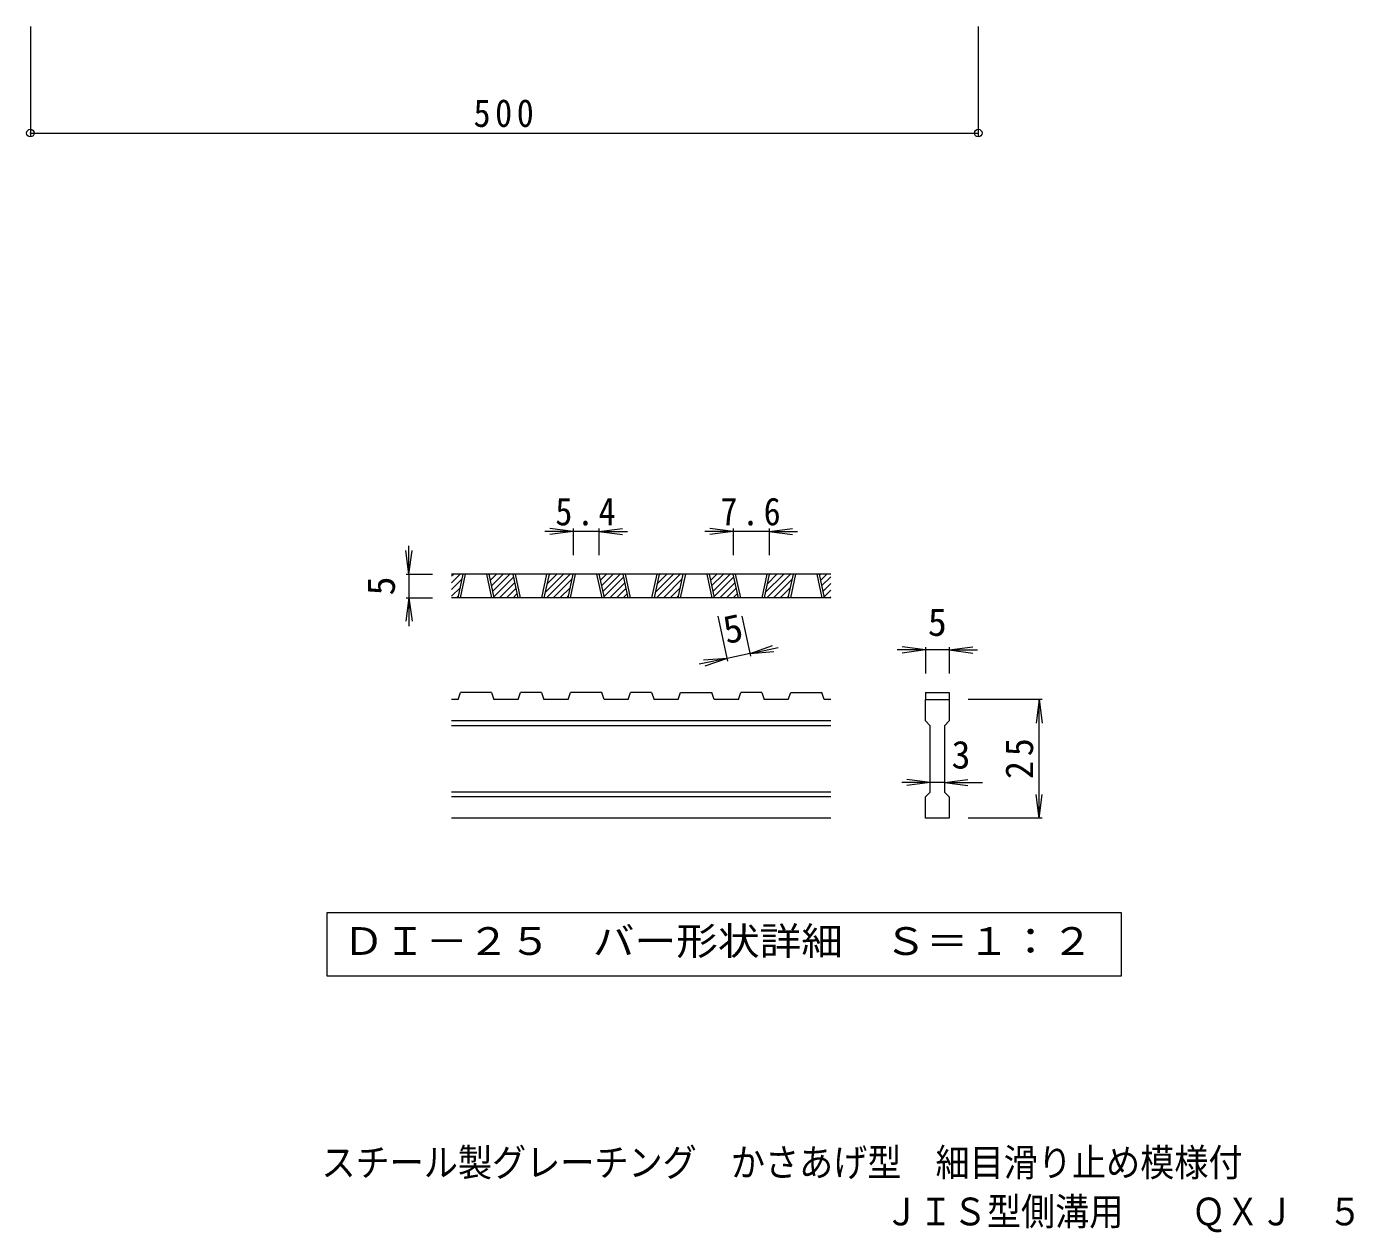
# Model space of a CAD drawing. Units: millimetres at full size, sheet at 1:5, with parts at other scales. Extents: x -577 to 829, y -688 to 644.
# Drawn here: x -577 to 126, y -688 to -52 of the extents above; entities that cross this region are included whole.
import ezdxf
from ezdxf.enums import TextEntityAlignment as Align

# ---------------------------------------------------------------- set-up
doc = ezdxf.new("R2010")
doc.units = ezdxf.units.MM
doc.header["$LTSCALE"] = 5
doc.header["$PDMODE"] = 32
doc.header["$PDSIZE"] = 4
for name, color, linetype, lineweight in [('1-4_1-4ﾚｲﾔ', 7, 'Continuous', 9), ('D-0', 3, 'Continuous', 9), ('D-4', 7, 'Continuous', 9)]:
    doc.layers.add(name, color=color, linetype=linetype, lineweight=lineweight)
doc.layers.add('F-5_F-5ﾚｲﾔ', color=2, linetype='Continuous')
doc.styles.add('ＭＳ ゴシック', font='')
doc.styles.get('ＭＳ ゴシック').set_extended_font_data('MS Gothic')

msp = doc.modelspace()

# ---------------------------------------------------------------- linework, layer by layer
at = {"layer": '1-4_1-4ﾚｲﾔ'}
for p, q in [((-575.027, -52.273), (-575.027, -109.921)), ((-75.027, -52.273), (-75.027, -109.921)), ((-575.027, -108.421), (-75.027, -108.421))]:
    msp.add_line(p, q, dxfattribs=at)
for p in [(-575.027, -108.421), (-75.027, -108.421)]:
    msp.add_point(p, dxfattribs=at)
at = {"layer": 'D-0'}
for p, q in [((-352.861, -345.686), (-348.327, -341.152)), ((-352.861, -342.15), (-351.863, -341.152)), ((-152.861, -341.152), (-352.861, -341.152)), ((-352.861, -349.221), (-347.28, -343.64)), ((-349.422, -353.653), (-346.747, -341.152)), ((-348.172, -353.653), (-345.497, -341.152)), ((-334.422, -341.152), (-331.747, -353.653)), ((-333.172, -341.152), (-330.497, -353.653)), ((-333.087, -341.551), (-332.688, -341.152)), ((-332.464, -344.464), (-329.152, -341.152)), ((-331.84, -347.376), (-325.617, -341.152)), ((-331.217, -350.288), (-322.081, -341.152)), ((-330.594, -353.201), (-320.064, -342.671)), ((-317.714, -353.653), (-320.389, -341.152)), ((-316.464, -353.653), (-319.139, -341.152)), ((-302.714, -341.152), (-305.389, -353.653)), ((-301.464, -341.152), (-304.139, -353.653)), ((-303.552, -350.907), (-293.797, -341.152)), ((-302.761, -353.653), (-290.261, -341.152)), ((-302.589, -346.409), (-297.332, -341.152)), ((-301.627, -341.911), (-300.868, -341.152)), ((-299.226, -353.653), (-289.214, -343.64)), ((-291.356, -353.653), (-288.681, -341.152)), ((-290.106, -353.653), (-287.431, -341.152)), ((-276.356, -341.152), (-273.681, -353.653)), ((-275.106, -341.152), (-272.431, -353.653)), ((-275.021, -341.551), (-274.622, -341.152)), ((-274.398, -344.464), (-271.086, -341.152)), ((-273.774, -347.376), (-267.551, -341.152)), ((-273.151, -350.288), (-264.015, -341.152)), ((-272.528, -353.201), (-261.998, -342.671)), ((-259.648, -353.653), (-262.323, -341.152)), ((-258.398, -353.653), (-261.073, -341.152)), ((-244.648, -341.152), (-247.323, -353.653)), ((-243.398, -341.152), (-246.073, -353.653)), ((-245.486, -350.907), (-235.731, -341.152)), ((-244.695, -353.653), (-232.195, -341.152)), ((-244.523, -346.409), (-239.266, -341.152)), ((-243.561, -341.911), (-242.802, -341.152)), ((-241.16, -353.653), (-231.148, -343.64)), ((-233.29, -353.653), (-230.615, -341.152)), ((-232.04, -353.653), (-229.365, -341.152)), ((-218.29, -341.152), (-215.615, -353.653)), ((-217.04, -341.152), (-214.365, -353.653)), ((-216.955, -341.551), (-216.556, -341.152)), ((-216.332, -344.464), (-213.02, -341.152)), ((-215.708, -347.376), (-209.485, -341.152)), ((-215.085, -350.288), (-205.949, -341.152)), ((-214.462, -353.201), (-203.932, -342.671)), ((-201.582, -353.653), (-204.257, -341.152)), ((-200.332, -353.653), (-203.007, -341.152)), ((-186.582, -341.152), (-189.257, -353.653)), ((-185.332, -341.152), (-188.007, -353.653)), ((-187.42, -350.907), (-177.665, -341.152)), ((-186.629, -353.653), (-174.129, -341.152)), ((-186.457, -346.409), (-181.2, -341.152)), ((-185.494, -341.911), (-184.736, -341.152)), ((-183.094, -353.653), (-173.082, -343.64)), ((-175.224, -353.653), (-172.549, -341.152)), ((-173.974, -353.653), (-171.299, -341.152)), ((-160.224, -341.152), (-157.549, -353.653)), ((-158.974, -341.152), (-156.299, -353.653)), ((-158.889, -341.551), (-158.49, -341.152)), ((-158.266, -344.464), (-154.954, -341.152)), ((-157.642, -347.376), (-152.861, -342.595)), ((-352.861, -352.757), (-348.242, -348.138)), ((-327.51, -353.653), (-319.441, -345.583)), ((-323.975, -353.653), (-318.818, -348.496)), ((-320.439, -353.653), (-318.195, -351.408)), ((-295.69, -353.653), (-290.176, -348.138)), ((-269.444, -353.653), (-261.375, -345.583)), ((-265.909, -353.653), (-260.752, -348.496)), ((-262.373, -353.653), (-260.129, -351.408)), ((-237.624, -353.653), (-232.11, -348.138)), ((-211.378, -353.653), (-203.309, -345.583)), ((-207.843, -353.653), (-202.686, -348.496)), ((-204.307, -353.653), (-202.062, -351.408)), ((-179.558, -353.653), (-174.044, -348.138)), ((-157.019, -350.288), (-152.861, -346.13)), ((-156.396, -353.201), (-152.861, -349.666)), ((-152.861, -353.653), (-352.861, -353.653)), ((-350.221, -353.653), (-349.205, -352.636)), ((-292.155, -353.653), (-291.139, -352.636)), ((-234.089, -353.653), (-233.073, -352.636)), ((-176.023, -353.653), (-175.007, -352.636)), ((-153.312, -353.653), (-152.861, -353.201)), ((-349.422, -407.402), (-352.861, -407.402)), ((-349.422, -407.402), (-348.172, -403.653)), ((-331.747, -403.653), (-348.172, -403.653)), ((-331.747, -403.653), (-330.497, -407.402)), ((-317.714, -407.402), (-330.497, -407.402)), ((-317.714, -407.402), (-316.464, -403.653)), ((-305.389, -403.653), (-316.464, -403.653)), ((-305.389, -403.653), (-304.139, -407.402)), ((-291.356, -407.402), (-304.139, -407.402)), ((-291.356, -407.402), (-290.106, -403.653)), ((-273.681, -403.653), (-290.106, -403.653)), ((-272.431, -407.402), (-273.681, -403.653)), ((-259.648, -407.402), (-272.431, -407.402)), ((-259.648, -407.402), (-258.398, -403.653)), ((-247.323, -403.653), (-258.398, -403.653)), ((-247.323, -403.653), (-246.073, -407.402)), ((-233.29, -407.402), (-246.073, -407.402)), ((-233.29, -407.402), (-232.04, -403.653)), ((-232.04, -403.653), (-215.615, -403.653)), ((-214.365, -407.402), (-215.615, -403.653)), ((-201.582, -407.402), (-214.365, -407.402)), ((-201.582, -407.402), (-200.332, -403.653)), ((-189.257, -403.653), (-200.332, -403.653)), ((-189.257, -403.653), (-188.007, -407.402)), ((-175.224, -407.402), (-188.007, -407.402)), ((-175.224, -407.402), (-173.974, -403.653)), ((-173.974, -403.653), (-157.549, -403.653)), ((-156.299, -407.402), (-157.549, -403.653)), ((-152.861, -407.402), (-156.299, -407.402)), ((-102.861, -403.653), (-90.361, -403.653)), ((-102.861, -403.653), (-102.861, -407.402)), ((-102.861, -407.402), (-90.361, -407.402)), ((-102.861, -418.652), (-102.861, -407.402)), ((-90.361, -403.653), (-90.361, -407.402)), ((-90.361, -407.402), (-90.361, -418.652)), ((-152.861, -418.652), (-352.861, -418.652)), ((-152.861, -421.152), (-352.861, -421.152)), ((-102.861, -418.652), (-100.361, -421.152)), ((-100.361, -456.152), (-100.361, -421.152)), ((-92.861, -421.152), (-90.361, -418.652)), ((-92.861, -421.152), (-92.861, -456.152)), ((-152.861, -456.153), (-352.861, -456.153)), ((-92.861, -456.152), (-90.361, -458.652)), ((-152.861, -458.652), (-352.861, -458.652)), ((-90.361, -458.652), (-90.361, -469.902)), ((-152.861, -469.902), (-352.861, -469.902)), ((-90.361, -469.902), (-102.861, -469.902))]:
    msp.add_line(p, q, dxfattribs=at)
msp.add_lwpolyline([(-102.861, -469.902), (-102.861, -458.652), (-100.361, -456.152)], dxfattribs=at)
at = {"layer": 'D-0', "color": 7}
msp.add_lwpolyline([(-418.688, -519.902), (-418.688, -553.128), (0.466, -553.128), (0.466, -519.902)], close=True, dxfattribs=at)
at = {"layer": 'D-4'}
for p, q in [((-288.681, -318.652), (-303.681, -318.652)), ((-288.681, -318.652), (-301.074, -317.021)), ((-288.681, -318.652), (-301.074, -320.284)), ((-288.681, -317.152), (-288.681, -331.152)), ((-275.106, -318.652), (-288.681, -318.652)), ((-275.106, -318.652), (-262.713, -317.021)), ((-275.106, -317.152), (-275.106, -331.152)), ((-275.106, -318.652), (-262.713, -320.284)), ((-275.106, -318.652), (-260.106, -318.652)), ((-204.257, -318.652), (-219.257, -318.652)), ((-204.257, -318.652), (-216.65, -317.021)), ((-204.257, -318.652), (-216.65, -320.284)), ((-204.257, -317.152), (-204.257, -331.152)), ((-185.332, -318.652), (-204.257, -318.652)), ((-185.332, -318.652), (-172.939, -317.021)), ((-185.332, -317.152), (-185.332, -331.152)), ((-185.332, -318.652), (-172.939, -320.284)), ((-185.332, -318.652), (-170.332, -318.652)), ((-375.361, -341.152), (-376.992, -328.759)), ((-375.361, -341.152), (-375.361, -326.152)), ((-375.361, -341.152), (-373.729, -328.759)), ((-376.861, -341.152), (-362.861, -341.152)), ((-375.361, -341.152), (-375.361, -353.653)), ((-375.361, -353.653), (-376.992, -366.046)), ((-376.861, -353.653), (-362.861, -353.653)), ((-375.361, -353.653), (-373.729, -366.046)), ((-375.361, -353.653), (-375.361, -368.653)), ((-207.214, -387.071), (-212.273, -363.431)), ((-194.99, -384.455), (-199.49, -363.431)), ((-195.304, -382.988), (-183.527, -378.8)), ((-102.861, -381.153), (-115.254, -379.521)), ((-90.361, -381.153), (-77.968, -379.521)), ((-207.528, -385.604), (-222.196, -388.743)), ((-207.528, -385.604), (-219.988, -386.602)), ((-207.528, -385.604), (-219.305, -389.793)), ((-195.304, -382.988), (-207.528, -385.604)), ((-195.304, -382.988), (-180.636, -379.849)), ((-195.304, -382.988), (-182.844, -381.99)), ((-102.861, -381.153), (-117.861, -381.153)), ((-102.861, -381.153), (-115.254, -382.784)), ((-102.861, -379.653), (-102.861, -393.653)), ((-90.361, -381.153), (-102.861, -381.153)), ((-90.361, -379.653), (-90.361, -393.653)), ((-90.361, -381.153), (-77.968, -382.784)), ((-90.361, -381.153), (-75.361, -381.153)), ((-41.361, -407.402), (-80.361, -407.402)), ((-42.861, -407.402), (-44.492, -419.795)), ((-42.861, -469.902), (-42.861, -407.402)), ((-42.861, -407.402), (-41.229, -419.795)), ((-100.361, -451.152), (-112.754, -449.521)), ((-92.861, -451.152), (-80.468, -449.521)), ((-100.361, -451.152), (-115.361, -451.152)), ((-100.361, -451.152), (-112.754, -452.784)), ((-92.861, -451.152), (-100.361, -451.152)), ((-92.861, -451.152), (-80.468, -452.784)), ((-92.861, -451.152), (-72.861, -451.152)), ((-42.861, -469.902), (-44.492, -457.509)), ((-42.861, -469.902), (-41.229, -457.509)), ((-41.361, -469.902), (-80.361, -469.902))]:
    msp.add_line(p, q, dxfattribs=at)

# ---------------------------------------------------------------- texts
at = {"layer": '1-4_1-4ﾚｲﾔ', "color": 2, "insert": (-341.277, -105.421), "char_height": 14.66, "attachment_point": 7, "style": 'ＭＳ ゴシック'}
msp.add_mtext('\\T1.27;\\W0.9;500', dxfattribs=at)
at = {"layer": 'D-0', "color": 2, "style": 'ＭＳ ゴシック', "width": 1.1}
msp.add_text('ＤＩ－２５\u3000バー形状詳細\u3000Ｓ＝１：２', height=14.66, dxfattribs=at).set_placement((-410.361, -546.515), align=Align.BOTTOM_LEFT)
at = {"layer": 'D-4', "color": 2, "style": 'ＭＳ ゴシック'}
for rotation, p in [(90, (-378.361, -352.402)), (12.079, (-206.933, -382.409))]:
    msp.add_text('5', height=14.66, rotation=rotation, dxfattribs=at).set_placement(p, align=Align.BOTTOM_LEFT)
for s, p in [('5', (-101.611, -378.153)), ('3', (-89.111, -448.152))]:
    msp.add_text(s, height=14.66, dxfattribs=at).set_placement(p, align=Align.BOTTOM_LEFT)
at = {"layer": 'D-4', "color": 2, "char_height": 14.66, "attachment_point": 7, "style": 'ＭＳ ゴシック'}
for s, insert in [('\\T1.27;\\W0.9;5.4', (-298.144, -315.652)), ('\\T1.27;\\W0.9;7.6', (-211.045, -315.652))]:
    msp.add_mtext(s, dxfattribs=dict(at, insert=insert))
at = {"layer": 'D-4', "color": 2, "insert": (-45.861, -449.277), "char_height": 14.66, "attachment_point": 7, "rotation": 90, "style": 'ＭＳ ゴシック'}
msp.add_mtext('\\T1.27;\\W0.95;25', dxfattribs=at)
at = {"layer": 'F-5_F-5ﾚｲﾔ', "style": 'ＭＳ ゴシック', "width": 0.9}
for s, p in [('スチール製グレーチング\u3000かさあげ型\u3000細目滑り止め模様付', (-421.519, -663.336)), ('ＪＩＳ型側溝用\u3000\u3000ＱＸＪ\u3000５１２５Ａ', (-124.451, -689.209))]:
    msp.add_text(s, height=14.66, dxfattribs=at).set_placement(p, align=Align.BOTTOM_LEFT)

doc.saveas('drawing.dxf')
